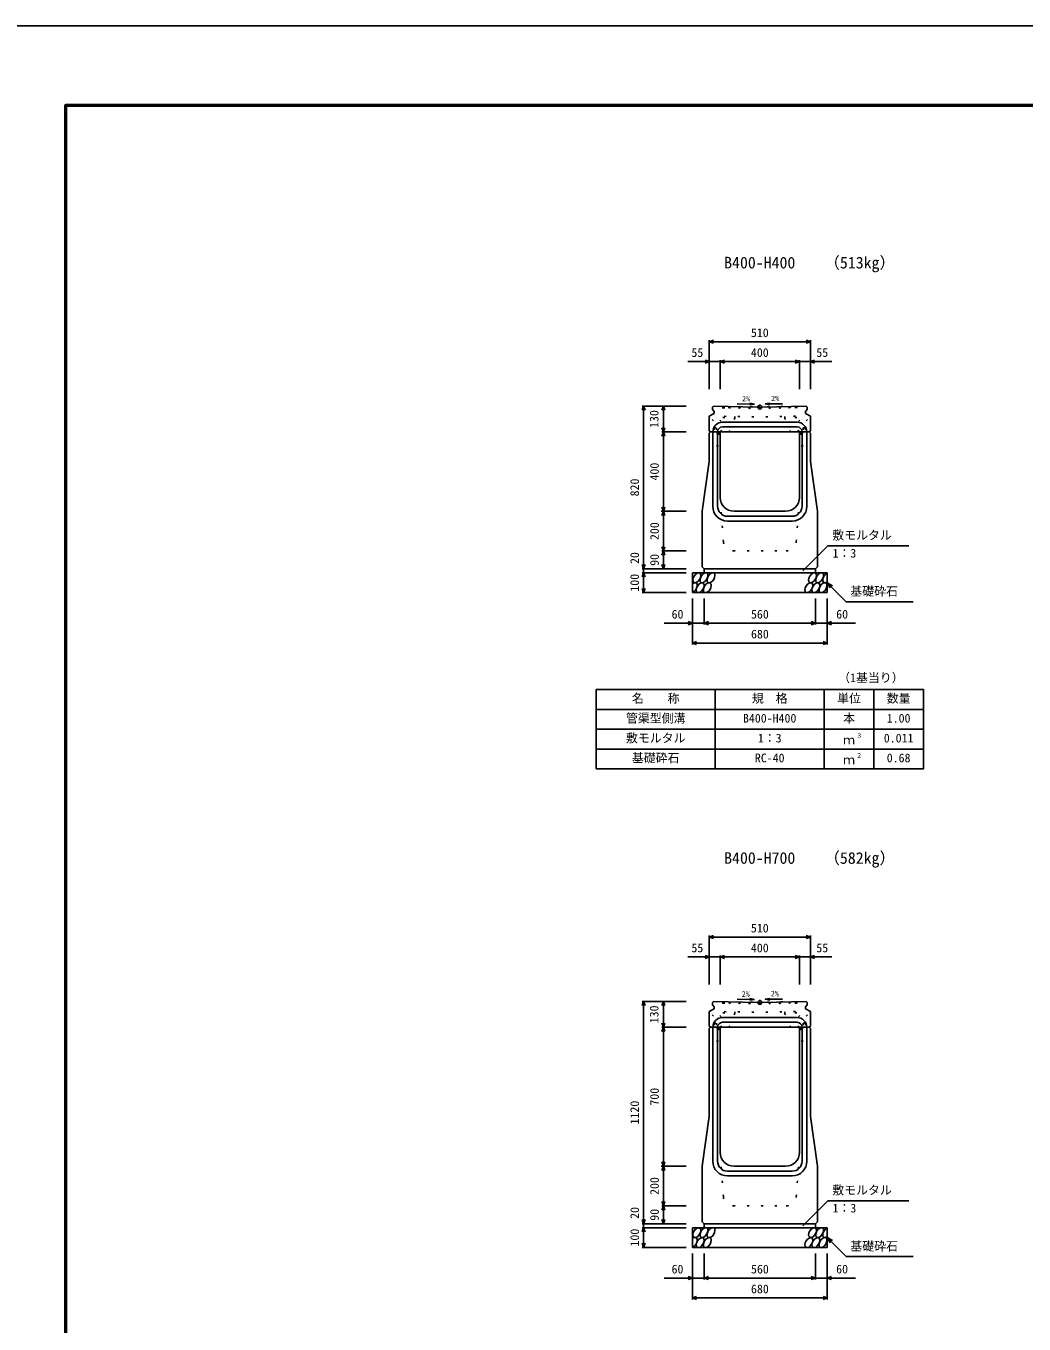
# Model space of a CAD drawing. Units: millimetres, scale not verified. Extents: x -12600 to 12600, y -5940 to 5940.
# Drawn here: x -4000 to 1032, y -601 to 5940 of the extents above; entities that cross this region are included whole.
import ezdxf
from ezdxf.enums import TextEntityAlignment as Align

# ---------------------------------------------------------------- set-up
doc = ezdxf.new("R2010")
doc.units = ezdxf.units.MM
doc.header["$LTSCALE"] = 40
doc.header["$PDMODE"] = 32
doc.header["$PDSIZE"] = 20
doc.linetypes.add('DOTTED', pattern=[1.75, 0.25, -1.5])
for name, color, linetype, lineweight in [('0-0_DIM', 7, 'Continuous', 25), ('0-1_Defpoints', 5, 'Continuous', 25), ('0-2_HATCH', 6, 'Continuous', 25), ('0-3_HYO', 3, 'Continuous', 25), ('0-4_HYO2', 4, 'Continuous', 25), ('0-5_OUTLINE', 3, 'Continuous', 25), ('0-6_OUTLINE2', 4, 'DOTTED', 25), ('0-7_TXT', 7, 'Continuous', 25), ('0-8_WAKU', 3, 'Continuous', 25)]:
    doc.layers.add(name, color=color, linetype=linetype, lineweight=lineweight)
doc.styles.add('ＭＳ ゴシック', font='')
doc.styles.get('ＭＳ ゴシック').set_extended_font_data('MS Gothic')

msp = doc.modelspace()

# ---------------------------------------------------------------- linework, layer by layer
at = {"layer": '0-0_DIM'}
for p, q in [((-555, 4356.54), (-555, 4109.04)), ((-45, 4349.04), (-555, 4349.04)), ((-45, 4356.54), (-45, 4109.04)), ((-500, 4256.54), (-500, 4109.04)), ((-100, 4256.54), (-100, 4109.04)), ((-663.38, 4249.04), (-555, 4249.04)), ((-500, 4249.04), (-555, 4249.04)), ((-500, 4249.04), (-100, 4249.04)), ((-100, 4249.04), (-45, 4249.04)), ((63.38, 4249.04), (-45, 4249.04)), ((-893.5, 4024.46), (-671, 4024.46)), ((-886, 4024.46), (-886, 3204.46)), ((-786, 3894.46), (-786, 4024.46)), ((-793.5, 3894.46), (-671, 3894.46)), ((-796.75, 3494.46), (-674.25, 3494.46)), ((-793.5, 3494.46), (-671, 3494.46)), ((-793.5, 3294.46), (-671, 3294.46)), ((-786, 3294.46), (-786, 3204.46)), ((-82.89, 3193.65), (43.34, 3319.89)), ((43.34, 3319.89), (451.24, 3319.89)), ((-893.5, 3204.46), (-671, 3204.46)), ((-893.5, 3184.46), (-671, 3184.46)), ((-886, 3204.46), (-886, 3184.46)), ((-886, 3184.46), (-886, 3084.46)), ((-893.5, 3084.46), (-671, 3084.46)), ((40, 3134.46), (135.76, 3038.71)), ((40, 3134.46), (65.98, 3119.46)), ((40, 3134.46), (55, 3108.48)), ((-640, 2823.1), (-640, 3054.46)), ((-580, 2923.1), (-580, 3054.46)), ((-20, 2923.1), (-20, 3054.46)), ((40, 2823.1), (40, 3054.46)), ((135.76, 3038.71), (473.31, 3038.71)), ((-640, 2930.6), (-781.79, 2930.6)), ((-640, 2930.6), (-580, 2930.6)), ((-580, 2930.6), (-20, 2930.6)), ((40, 2930.6), (-20, 2930.6)), ((40, 2930.6), (181.79, 2930.6)), ((-640, 2830.6), (40, 2830.6)), ((-555, 1356.54), (-555, 1109.04)), ((-45, 1349.04), (-555, 1349.04)), ((-45, 1356.54), (-45, 1109.04)), ((-663.38, 1249.04), (-555, 1249.04)), ((-500, 1249.04), (-555, 1249.04)), ((-500, 1256.54), (-500, 1109.04)), ((-500, 1249.04), (-100, 1249.04)), ((-100, 1256.54), (-100, 1109.04)), ((-100, 1249.04), (-45, 1249.04)), ((63.38, 1249.04), (-45, 1249.04)), ((-893.5, 1024.46), (-671, 1024.46)), ((-886, 1024.46), (-886, -95.54)), ((-786, 894.46), (-786, 1024.46)), ((-793.5, 894.46), (-671, 894.46)), ((-796.75, 194.46), (-674.25, 194.46)), ((-793.5, 194.46), (-671, 194.46)), ((-82.89, -106.35), (43.34, 19.89)), ((43.34, 19.89), (451.24, 19.89)), ((-793.5, -5.54), (-671, -5.54)), ((-786, -5.54), (-786, -95.54)), ((-893.5, -95.54), (-671, -95.54)), ((-893.5, -115.54), (-671, -115.54)), ((-886, -95.54), (-886, -115.54)), ((-886, -115.54), (-886, -215.54)), ((40, -165.54), (135.76, -261.29)), ((40, -165.54), (65.98, -180.54)), ((40, -165.54), (55, -191.52)), ((-893.5, -215.54), (-671, -215.54)), ((-640, -476.9), (-640, -245.54)), ((-580, -376.9), (-580, -245.54)), ((-20, -376.9), (-20, -245.54)), ((40, -476.9), (40, -245.54)), ((135.76, -261.29), (473.31, -261.29)), ((-640, -369.4), (-781.79, -369.4)), ((-640, -369.4), (-580, -369.4)), ((-580, -369.4), (-20, -369.4)), ((40, -369.4), (-20, -369.4)), ((40, -369.4), (181.79, -369.4)), ((-640, -469.4), (40, -469.4))]:
    msp.add_line(p, q, dxfattribs=at)
for points in [[(-533.86, 4341.34), (-555, 4349.04), (-533.86, 4356.73)], [(-66.14, 4356.73), (-45, 4349.04), (-66.14, 4341.34)], [(-576.14, 4256.73), (-555, 4249.04), (-576.14, 4241.34)], [(-478.86, 4241.34), (-500, 4249.04), (-478.86, 4256.73)], [(-121.14, 4256.73), (-100, 4249.04), (-121.14, 4241.34)], [(-23.86, 4256.73), (-45, 4249.04), (-23.86, 4241.34)], [(-878.3, 4003.32), (-886, 4024.46), (-893.7, 4003.32)], [(-793.7, 4003.32), (-786, 4024.46), (-778.3, 4003.32)], [(-793.7, 3915.61), (-786, 3894.46), (-778.3, 3915.61)], [(-793.7, 3873.32), (-786, 3894.46), (-778.3, 3873.32)], [(-786, 3894.46), (-786, 3494.46), (-786, 3294.46)], [(-793.7, 3515.61), (-786, 3494.46), (-778.3, 3515.61)], [(-793.7, 3473.32), (-786, 3494.46), (-778.3, 3473.32)], [(-793.7, 3315.61), (-786, 3294.46), (-778.3, 3315.61)], [(-793.7, 3273.32), (-786, 3294.46), (-778.3, 3273.32)], [(-878.3, 3225.61), (-886, 3204.46), (-893.7, 3225.61)], [(-778.3, 3225.61), (-786, 3204.46), (-793.7, 3225.61)], [(-878.3, 3163.32), (-886, 3184.46), (-893.7, 3163.32)], [(-878.3, 3105.61), (-886, 3084.46), (-893.7, 3105.61)], [(-661.14, 2938.29), (-640, 2930.6), (-661.14, 2922.9)], [(-558.86, 2922.9), (-580, 2930.6), (-558.86, 2938.29)], [(-41.14, 2938.29), (-20, 2930.6), (-41.14, 2922.9)], [(61.14, 2938.29), (40, 2930.6), (61.14, 2922.9)], [(-618.86, 2822.9), (-640, 2830.6), (-618.86, 2838.29)], [(18.86, 2838.29), (40, 2830.6), (18.86, 2822.9)], [(-533.86, 1341.34), (-555, 1349.04), (-533.86, 1356.73)], [(-66.14, 1356.73), (-45, 1349.04), (-66.14, 1341.34)], [(-576.14, 1256.73), (-555, 1249.04), (-576.14, 1241.34)], [(-478.86, 1241.34), (-500, 1249.04), (-478.86, 1256.73)], [(-121.14, 1256.73), (-100, 1249.04), (-121.14, 1241.34)], [(-23.86, 1256.73), (-45, 1249.04), (-23.86, 1241.34)], [(-878.3, 1003.32), (-886, 1024.46), (-893.7, 1003.32)], [(-793.7, 1003.32), (-786, 1024.46), (-778.3, 1003.32)], [(-793.7, 915.61), (-786, 894.46), (-778.3, 915.61)], [(-793.7, 873.32), (-786, 894.46), (-778.3, 873.32)], [(-786, 894.46), (-786, 194.46), (-786, -5.54)], [(-793.7, 215.61), (-786, 194.46), (-778.3, 215.61)], [(-793.7, 173.32), (-786, 194.46), (-778.3, 173.32)], [(-793.7, 15.61), (-786, -5.54), (-778.3, 15.61)], [(-793.7, -26.68), (-786, -5.54), (-778.3, -26.68)], [(-878.3, -74.39), (-886, -95.54), (-893.7, -74.39)], [(-878.3, -136.68), (-886, -115.54), (-893.7, -136.68)], [(-778.3, -74.39), (-786, -95.54), (-793.7, -74.39)], [(-878.3, -194.39), (-886, -215.54), (-893.7, -194.39)], [(-661.14, -361.71), (-640, -369.4), (-661.14, -377.1)], [(-558.86, -377.1), (-580, -369.4), (-558.86, -361.71)], [(-41.14, -361.71), (-20, -369.4), (-41.14, -377.1)], [(61.14, -361.71), (40, -369.4), (61.14, -377.1)], [(-618.86, -477.1), (-640, -469.4), (-618.86, -461.71)], [(18.86, -461.71), (40, -469.4), (18.86, -477.1)]]:
    msp.add_lwpolyline(points, dxfattribs=at)
at = {"layer": '0-1_Defpoints'}
msp.add_lwpolyline([(-4200, -5940), (12600, -5940), (12600, 5940), (-4200, 5940)], close=True, dxfattribs=at)
at = {"layer": '0-2_HATCH', "linetype": 'DOTTED'}
for p, q in [((-486.5, 4023.12), (-486.5, 3967.11)), ((-486.5, 4023.12), (-300, 4019.46)), ((-480.5, 4023), (-480.5, 3972.99)), ((-452.1, 4013.96), (-447.77, 4018.12)), ((-447.77, 4018.12), (-451.93, 4022.44)), ((-356.28, 4016.32), (-352.12, 4012)), ((-352.12, 4012), (-347.79, 4016.16)), ((-304.24, 4015.22), (-300, 4019.46)), ((-300, 4010.98), (-304.24, 4015.22)), ((-113.5, 4023.36), (-300, 4019.46)), ((-300, 4019.46), (-295.76, 4015.22)), ((-295.76, 4015.22), (-300, 4010.98)), ((-249.84, 4012.03), (-254.17, 4016.18)), ((-245.68, 4016.35), (-249.84, 4012.03)), ((-154.19, 4018.27), (-150.03, 4022.6)), ((-149.86, 4014.12), (-154.19, 4018.27)), ((-119.5, 4023.24), (-119.5, 3973.23)), ((-113.5, 4023.36), (-113.5, 3967.35)), ((-486.5, 3967.11), (-426.5, 3965.93)), ((-480.5, 3972.99), (-300.98, 3969.47)), ((-426.5, 3971.93), (-426.5, 3965.93)), ((-119.5, 3973.23), (-298.95, 3969.47)), ((-173.5, 3966.1), (-173.5, 3972.1)), ((-113.5, 3967.35), (-173.5, 3966.1)), ((-486.5, 1023.12), (-486.5, 967.11)), ((-486.5, 1023.12), (-300, 1019.46)), ((-480.5, 1023), (-480.5, 972.99)), ((-452.1, 1013.96), (-447.77, 1018.12)), ((-447.77, 1018.12), (-451.93, 1022.44)), ((-356.28, 1016.32), (-352.12, 1012)), ((-352.12, 1012), (-347.79, 1016.16)), ((-304.24, 1015.22), (-300, 1019.46)), ((-300, 1010.98), (-304.24, 1015.22)), ((-113.5, 1023.36), (-300, 1019.46)), ((-300, 1019.46), (-295.76, 1015.22)), ((-295.76, 1015.22), (-300, 1010.98)), ((-249.84, 1012.03), (-254.17, 1016.18)), ((-245.68, 1016.35), (-249.84, 1012.03)), ((-154.19, 1018.27), (-150.03, 1022.6)), ((-149.86, 1014.12), (-154.19, 1018.27)), ((-119.5, 1023.24), (-119.5, 973.23)), ((-113.5, 1023.36), (-113.5, 967.35)), ((-486.5, 967.11), (-426.5, 965.93)), ((-480.5, 972.99), (-300.98, 969.47)), ((-426.5, 971.93), (-426.5, 965.93)), ((-119.5, 973.23), (-298.95, 969.47)), ((-173.5, 966.1), (-173.5, 972.1)), ((-113.5, 967.35), (-173.5, 966.1))]:
    msp.add_line(p, q, dxfattribs=at)
for points in [[(-451.93, 4022.44), (-456.26, 4018.29), (-452.1, 4013.96)], [(-347.79, 4016.16), (-351.95, 4020.48), (-356.28, 4016.32)], [(-254.17, 4016.18), (-250.01, 4020.51), (-245.68, 4016.35)], [(-150.03, 4022.6), (-145.71, 4018.44), (-149.86, 4014.12)], [(-451.93, 1022.44), (-456.26, 1018.29), (-452.1, 1013.96)], [(-347.79, 1016.16), (-351.95, 1020.48), (-356.28, 1016.32)], [(-254.17, 1016.18), (-250.01, 1020.51), (-245.68, 1016.35)], [(-150.03, 1022.6), (-145.71, 1018.44), (-149.86, 1014.12)]]:
    msp.add_lwpolyline(points, dxfattribs=at)
for points in [[(-397.78, 4017.14), (-401.94, 4021.46), (-406.27, 4017.3), (-402.11, 4012.98)], [(-204.18, 4017.23), (-200.02, 4021.55), (-195.7, 4017.4), (-199.85, 4013.07)], [(-397.78, 1017.14), (-401.94, 1021.46), (-406.27, 1017.3), (-402.11, 1012.98)], [(-204.18, 1017.23), (-200.02, 1021.55), (-195.7, 1017.4), (-199.85, 1013.07)]]:
    msp.add_lwpolyline(points, close=True, dxfattribs=at)
at = {"layer": '0-2_HATCH'}
for centre in [(-617.11, 3159.46), (-581.63, 3159.46), (-546.16, 3159.46), (-33.95, 3159.46), (1.52, 3159.46), (-600.23, 3109.46), (-564.75, 3109.46), (-52.55, 3109.46), (-17.07, 3109.46), (18.41, 3109.46), (-617.11, -140.54), (-581.63, -140.54), (-546.16, -140.54), (-33.95, -140.54), (1.52, -140.54), (-600.23, -190.54), (-564.75, -190.54), (-52.55, -190.54), (-17.07, -190.54), (18.41, -190.54)]:
    msp.add_ellipse(centre, major_axis=(14.54, 23.54), ratio=0.5792, dxfattribs=at)
for centre, start_param, end_param in [((37, 3159.46), 0.6666252, 4.1103269), ((-635.7, 3109.46), 3.7419964, 7.318141), ((37, -140.54), 0.6666252, 4.1103269), ((-635.7, -190.54), 3.7419964, 7.318141)]:
    msp.add_ellipse(centre, major_axis=(14.54, 23.54), ratio=0.5792, start_param=start_param, end_param=end_param, dxfattribs=at)
for p in [(-300.01, 4019.46), (-300.01, 1019.46)]:
    msp.add_point(p, dxfattribs=at)
at = {"layer": '0-3_HYO'}
for p, q in [((-525, 2596.36), (-525, 2196.36)), ((25, 2596.36), (25, 2196.36)), ((275, 2596.36), (275, 2196.36)), ((-1125, 2496.36), (525, 2496.36))]:
    msp.add_line(p, q, dxfattribs=at)
msp.add_lwpolyline([(-1125, 2196.36), (525, 2196.36), (525, 2596.36), (-1125, 2596.36)], close=True, dxfattribs=at)
at = {"layer": '0-4_HYO2'}
for p, q in [((-1125, 2396.36), (525, 2396.36)), ((-1125, 2296.36), (525, 2296.36))]:
    msp.add_line(p, q, dxfattribs=at)
at = {"layer": '0-5_OUTLINE'}
for p, q in [((-533.31, 4024.04), (-539, 4018.46)), ((-539, 4018.46), (-539, 4007.46)), ((-539, 4007.46), (-530, 3997.46)), ((-533.31, 4024.04), (-312, 4019.7)), ((-530, 3997.46), (-530, 3987.46)), ((-309, 4016.46), (-312, 4019.7)), ((-309, 4016.46), (-291, 4016.46)), ((-291, 4016.46), (-288, 4019.71)), ((-67, 4024.34), (-288, 4019.71)), ((-61, 4007.46), (-70, 3997.46)), ((-70, 3997.46), (-70, 3987.46)), ((-67, 4024.34), (-61, 4018.46)), ((-61, 4018.46), (-61, 4007.46)), ((-555, 3974.46), (-530, 3987.46)), ((-555, 3900.46), (-555, 3974.46)), ((-45, 3974.46), (-70, 3987.46)), ((-45, 3900.46), (-45, 3974.46)), ((-555, 3900.46), (-549, 3894.46)), ((-555, 3888.46), (-549, 3894.46)), ((-555, 3888.46), (-555, 3744.46)), ((-51, 3894.46), (-549, 3894.46)), ((-500, 3894.46), (-500, 3564.46)), ((-100, 3894.46), (-100, 3564.46)), ((-51, 3894.46), (-45, 3900.46)), ((-51, 3894.46), (-45, 3888.46)), ((-45, 3888.46), (-45, 3744.46)), ((-590, 3494.46), (-555, 3744.46)), ((-10, 3494.46), (-45, 3744.46)), ((-590, 3214.46), (-590, 3494.46)), ((-430, 3494.46), (-170, 3494.46)), ((-10, 3214.46), (-10, 3494.46)), ((-590, 3214.46), (-580, 3204.46)), ((-20, 3204.46), (-10, 3214.46)), ((-640, 3184.46), (40, 3184.46)), ((-640, 3084.46), (-640, 3184.46)), ((-20, 3204.46), (-580, 3204.46)), ((-580, 3204.46), (-580, 3184.46)), ((-20, 3204.46), (-20, 3184.46)), ((40, 3084.46), (40, 3184.46)), ((-640, 3084.46), (40, 3084.46)), ((-555, 974.46), (-530, 987.46)), ((-533.31, 1024.04), (-539, 1018.46)), ((-539, 1018.46), (-539, 1007.46)), ((-539, 1007.46), (-530, 997.46)), ((-533.31, 1024.04), (-312, 1019.7)), ((-530, 997.46), (-530, 987.46)), ((-309, 1016.46), (-312, 1019.7)), ((-309, 1016.46), (-291, 1016.46)), ((-291, 1016.46), (-288, 1019.71)), ((-67, 1024.34), (-288, 1019.71)), ((-61, 1007.46), (-70, 997.46)), ((-70, 997.46), (-70, 987.46)), ((-45, 974.46), (-70, 987.46)), ((-67, 1024.34), (-61, 1018.46)), ((-61, 1018.46), (-61, 1007.46)), ((-555, 900.46), (-555, 974.46)), ((-45, 900.46), (-45, 974.46)), ((-555, 900.46), (-549, 894.46)), ((-555, 888.46), (-549, 894.46)), ((-555, 888.46), (-555, 444.46)), ((-51, 894.46), (-549, 894.46)), ((-500, 894.46), (-500, 264.46)), ((-100, 894.46), (-100, 264.46)), ((-51, 894.46), (-45, 900.46)), ((-51, 894.46), (-45, 888.46)), ((-45, 888.46), (-45, 444.46)), ((-590, 194.46), (-555, 444.46)), ((-10, 194.46), (-45, 444.46)), ((-590, -85.54), (-590, 194.46)), ((-430, 194.46), (-170, 194.46)), ((-10, -85.54), (-10, 194.46)), ((-640, -115.54), (40, -115.54)), ((-640, -215.54), (-640, -115.54)), ((-590, -85.54), (-580, -95.54)), ((-20, -95.54), (-580, -95.54)), ((-580, -95.54), (-580, -115.54)), ((-20, -95.54), (-10, -85.54)), ((-20, -95.54), (-20, -115.54)), ((40, -215.54), (40, -115.54)), ((-640, -215.54), (40, -215.54))]:
    msp.add_line(p, q, dxfattribs=at)
for centre, start, end in [((-430, 3564.46), 180, 270), ((-170, 3564.46), 270, 0), ((-430, 264.46), 180, 270), ((-170, 264.46), 270, 0)]:
    msp.add_arc(centre, 70, start, end, dxfattribs=at)
at = {"layer": '0-6_OUTLINE2'}
for p, q in [((-490.79, 3894.46), (-553.4, 3975.29)), ((-447.82, 3894.46), (-531.41, 3986.73)), ((-426.5, 3966.1), (-441.5, 3894.46)), ((-173.5, 3966.1), (-158.5, 3894.46)), ((-152.18, 3894.46), (-68.59, 3986.73)), ((-109.21, 3894.46), (-46.6, 3975.29)), ((-508, 3889.96), (-553.5, 3889.96)), ((-531, 3914.96), (-519, 3914.96)), ((-531, 3914.96), (-531, 3889.96)), ((-519, 3914.96), (-519, 3889.96)), ((-508, 3889.96), (-508, 3824.46)), ((-92, 3889.96), (-92, 3824.46)), ((-92, 3889.96), (-46.5, 3889.96)), ((-81, 3914.96), (-69, 3914.96)), ((-81, 3914.96), (-81, 3889.96)), ((-69, 3914.96), (-69, 3889.96)), ((-508, 3824.46), (-555, 3824.46)), ((-92, 3824.46), (-45, 3824.46)), ((-483.43, 3340.77), (-500, 3564.46)), ((-116.57, 3340.77), (-100, 3564.46)), ((-433.57, 3294.46), (-166.43, 3294.46)), ((-447.82, 894.46), (-531.41, 986.73)), ((-152.18, 894.46), (-68.59, 986.73)), ((-490.79, 894.46), (-553.4, 975.29)), ((-426.5, 966.1), (-441.5, 894.46)), ((-173.5, 966.1), (-158.5, 894.46)), ((-109.21, 894.46), (-46.6, 975.29)), ((-508, 889.96), (-553.5, 889.96)), ((-531, 914.96), (-519, 914.96)), ((-531, 914.96), (-531, 889.96)), ((-519, 914.96), (-519, 889.96)), ((-508, 889.96), (-508, 824.46)), ((-92, 889.96), (-92, 824.46)), ((-92, 889.96), (-46.5, 889.96)), ((-81, 914.96), (-69, 914.96)), ((-81, 914.96), (-81, 889.96)), ((-69, 914.96), (-69, 889.96)), ((-508, 824.46), (-555, 824.46)), ((-92, 824.46), (-45, 824.46)), ((-483.43, 40.77), (-500, 264.46)), ((-116.57, 40.77), (-100, 264.46)), ((-433.57, -5.54), (-166.43, -5.54))]:
    msp.add_line(p, q, dxfattribs=at)
at = {"layer": '0-6_OUTLINE2', "linetype": 'Continuous'}
for p, q in [((-488, 3943.46), (-112, 3943.46)), ((-537, 3894.46), (-537, 3519.46)), ((-513, 3894.46), (-513, 3519.46)), ((-488, 3919.46), (-112, 3919.46)), ((-87, 3894.46), (-87, 3519.46)), ((-63, 3894.46), (-63, 3519.46)), ((-463, 3469.46), (-137, 3469.46)), ((-463, 3445.46), (-137, 3445.46)), ((-488, 943.46), (-112, 943.46)), ((-488, 919.46), (-112, 919.46)), ((-537, 894.46), (-537, 219.46)), ((-513, 894.46), (-513, 219.46)), ((-87, 894.46), (-87, 219.46)), ((-63, 894.46), (-63, 219.46)), ((-463, 169.46), (-137, 169.46)), ((-463, 145.46), (-137, 145.46))]:
    msp.add_line(p, q, dxfattribs=at)
for centre, radius, start, end in [((-488, 3894.46), 49, 90, 180), ((-112, 3894.46), 49, 0, 90), ((-488, 3894.46), 25, 90, 180), ((-112, 3894.46), 25, 0, 90), ((-463, 3519.46), 74, 180, 270), ((-463, 3519.46), 50, 180, 270), ((-137, 3519.46), 50, 270, 0), ((-137, 3519.46), 74, 270, 0), ((-488, 894.46), 49, 90, 180), ((-488, 894.46), 25, 90, 180), ((-112, 894.46), 49, 0, 90), ((-112, 894.46), 25, 0, 90), ((-463, 219.46), 74, 180, 270), ((-463, 219.46), 50, 180, 270), ((-137, 219.46), 50, 270, 0), ((-137, 219.46), 74, 270, 0)]:
    msp.add_arc(centre, radius, start, end, dxfattribs=at)
at = {"layer": '0-6_OUTLINE2'}
for centre, start, end in [((-433.57, 3344.46), 184.23639, 270), ((-166.43, 3344.46), 270, 355.76361), ((-433.57, 44.46), 184.23639, 270), ((-166.43, 44.46), 270, 355.76361)]:
    msp.add_arc(centre, 50, start, end, dxfattribs=at)
at = {"layer": '0-7_TXT'}
for p, q in [((-414.63, 4035.89), (-327.22, 4035.04)), ((-327.22, 4035.04), (-350.89, 4031.1)), ((-327.22, 4035.04), (-350.81, 4039.44)), ((-272.73, 4035.21), (-249.05, 4031.27)), ((-414.63, 1035.89), (-327.22, 1035.04)), ((-327.22, 1035.04), (-350.89, 1031.1)), ((-327.22, 1035.04), (-350.81, 1039.44)), ((-272.73, 1035.21), (-249.05, 1031.27))]:
    msp.add_line(p, q, dxfattribs=at)
for points in [[(-184.85, 4036.07), (-272.73, 4035.21), (-249.14, 4039.61)], [(-184.85, 1036.07), (-272.73, 1035.21), (-249.14, 1039.61)]]:
    msp.add_lwpolyline(points, dxfattribs=at)
at = {"layer": '0-8_WAKU', "lineweight": 50}
msp.add_lwpolyline([(-3800, -5540), (12200, -5540), (12200, 5540), (-3800, 5540)], close=True, dxfattribs=at)

# ---------------------------------------------------------------- texts
at = {"layer": '0-0_DIM', "style": 'ＭＳ ゴシック'}
for s, p in [('510', (-345, 4359.04)), ('55', (-644.84, 4259.04)), ('400', (-345, 4259.04)), ('55', (-15.16, 4259.04)), ('敷モルタル', (65.38, 3338.62)), ('1：3', (66.38, 3247.93)), ('基礎砕石', (156.32, 3055.88)), ('60', (-745, 2940.6)), ('560', (-344.47, 2940.6)), ('60', (85, 2940.6)), ('680', (-344.47, 2840.6)), ('510', (-345, 1359.04)), ('55', (-644.84, 1259.04)), ('400', (-345, 1259.04)), ('55', (-15.16, 1259.04)), ('敷モルタル', (65.38, 38.62)), ('1：3', (66.38, -52.07)), ('基礎砕石', (156.32, -244.12)), ('60', (-745, -359.4)), ('560', (-344.47, -359.4)), ('60', (85, -359.4)), ('680', (-344.47, -459.4))]:
    msp.add_text(s, height=43.99, dxfattribs=at).set_placement(p, align=Align.BOTTOM_LEFT)
for s, p in [('130', (-797.84, 3914.46)), ('400', (-796, 3649.46)), ('820', (-896, 3569.46)), ('200', (-796, 3349.46)), ('20', (-896, 3228.78)), ('90', (-796, 3219.46)), ('100', (-896, 3089.46)), ('130', (-797.84, 914.46)), ('700', (-796, 499.46)), ('1120', (-896, 404.46)), ('200', (-796, 49.46)), ('20', (-896, -71.22)), ('90', (-796, -80.54)), ('100', (-896, -210.54))]:
    msp.add_text(s, height=43.99, rotation=90, dxfattribs=at).set_placement(p, align=Align.BOTTOM_LEFT)
at = {"layer": '0-7_TXT', "style": 'ＭＳ ゴシック'}
for s, height, p in [('B400-H400', 58.65, (-480, 4700.44)), ('（513kg）', 58.65, (23.7, 4700.44)), ('2%', 26.39, (-389.92, 4040.49)), ('2%', 26.39, (-243.07, 4042.35)), ('（1基当り）', 43.99, (95, 2620.36)), ('名\u3000\u3000称', 43.99, (-945, 2516.36)), ('規\u3000格', 43.99, (-340, 2516.36)), ('単位', 43.99, (90, 2516.36)), ('数量', 43.99, (340, 2516.36)), ('管渠型側溝', 43.99, (-975, 2416.36)), ('B400-H400', 43.99, (-385, 2416.36)), ('本', 43.99, (120, 2416.36)), ('1.00', 43.99, (340, 2416.36)), ('敷モルタル', 43.99, (-975, 2316.36)), ('1：3', 43.99, (-310, 2316.36)), ('３', 21.99, (185.54, 2346.73)), ('0.011', 43.99, (325, 2316.36)), ('ｍ', 43.99, (120, 2306.36)), ('基礎砕石', 43.99, (-945, 2216.36)), ('RC-40', 43.99, (-325, 2216.36)), ('ｍ', 43.99, (120, 2206.36)), ('２', 21.99, (185.54, 2246.73)), ('0.68', 43.99, (340, 2216.36)), ('B400-H700', 58.65, (-480, 1700.44)), ('（582kg）', 58.65, (23.7, 1700.44)), ('2%', 28.59, (-391.54, 1038.99)), ('2%', 28.59, (-244.7, 1040.85))]:
    msp.add_text(s, height=height, dxfattribs=at).set_placement(p, align=Align.BOTTOM_LEFT)

doc.saveas('drawing.dxf')
